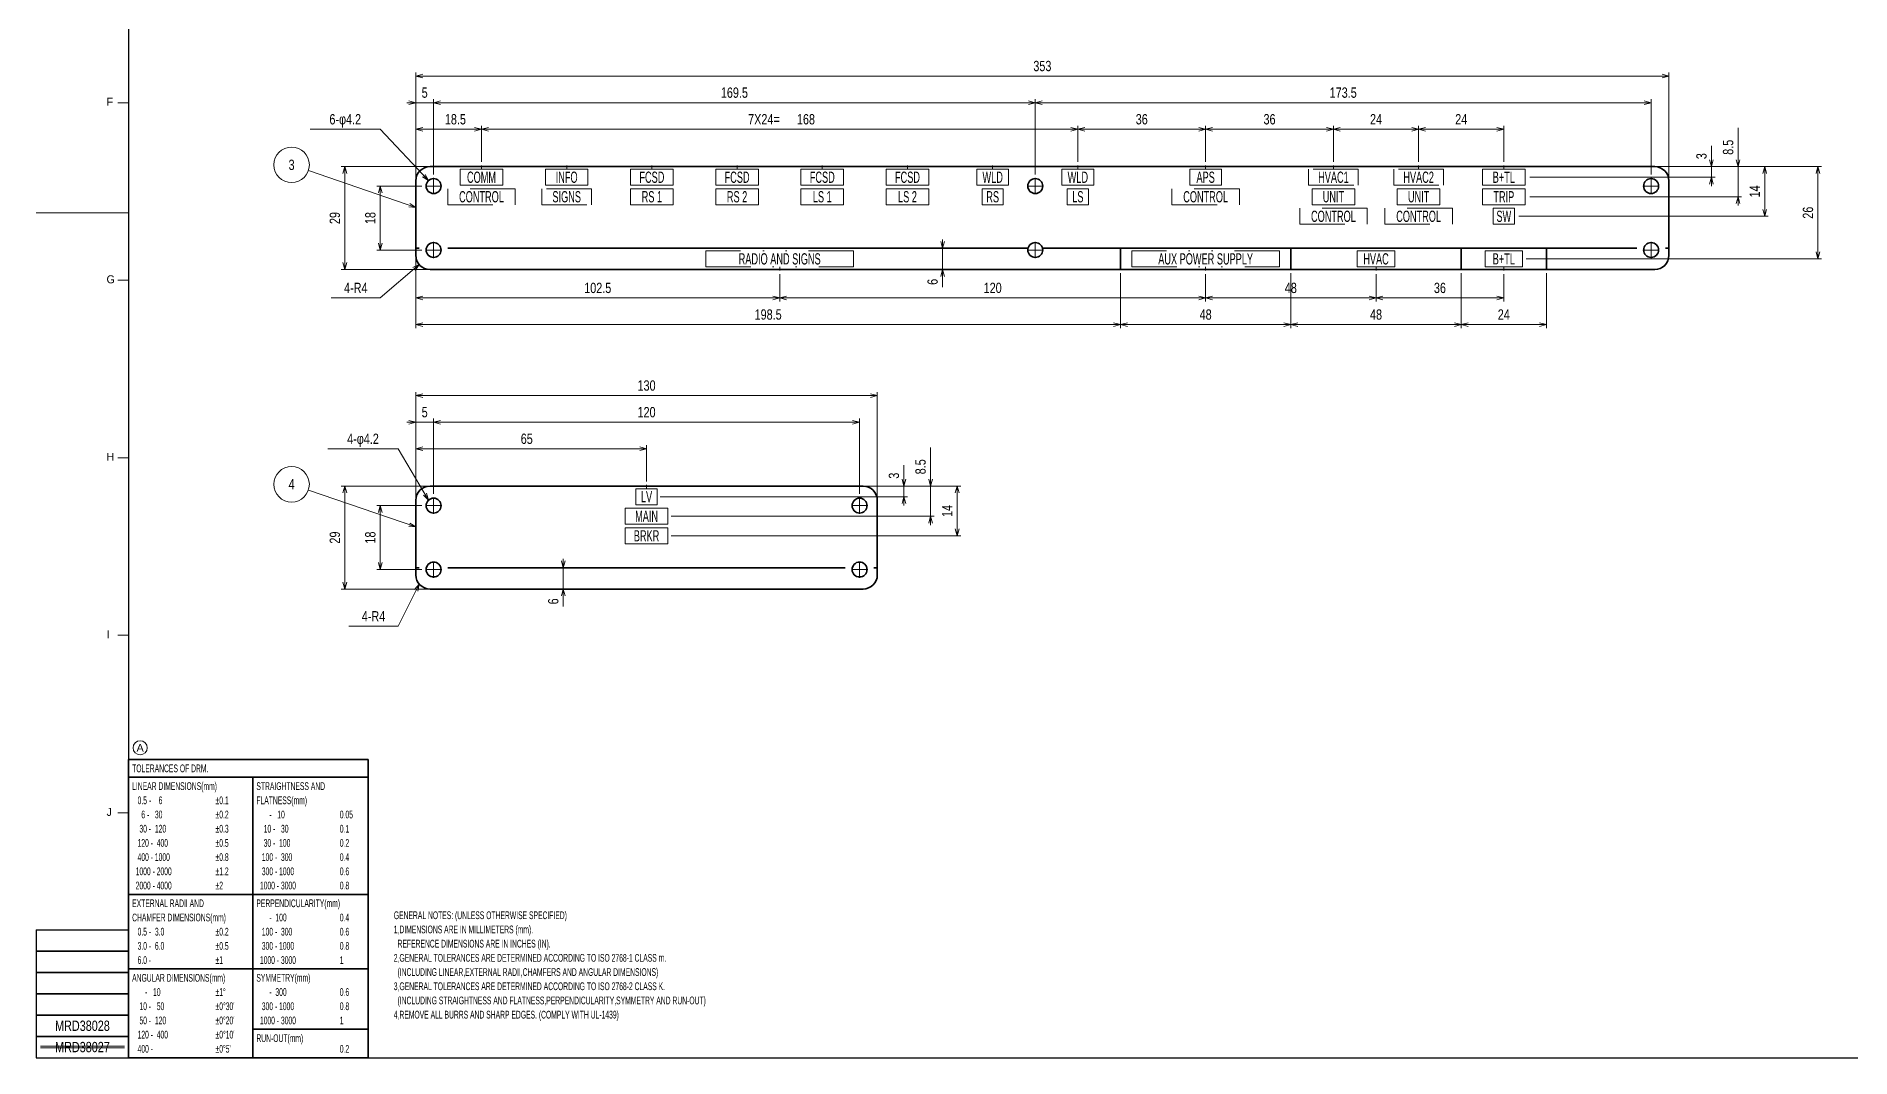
# Model space of a CAD drawing. Header units: millimetres. Extents: x 10 to 832, y 7 to 590.
# Drawn here: x 10 to 521, y 15 to 303 of the extents above; entities that cross this region are included whole.
import ezdxf
from ezdxf.enums import TextEntityAlignment as Align

# ---------------------------------------------------------------- set-up
doc = ezdxf.new("R2010")
doc.units = ezdxf.units.MM
doc.linetypes.add('DASHDOT', pattern=[25.3, 12.7, -6.3, 0, -6.3])
doc.linetypes.add('DIVIDE', pattern=[31.6, 12.7, -6.3, 0, -6.3, 0, -6.3])
for name, color, linetype in [('GR1_03', 7, 'Continuous'), ('GR1_05', 7, 'Continuous'), ('GR1_08', 7, 'Continuous'), ('GR1_15', 7, 'Continuous'), ('GR1_16', 7, 'Continuous'), ('図面枠B6M', 7, 'Continuous')]:
    doc.layers.add(name, color=color, linetype=linetype)
doc.styles.add('HG丸ｺﾞｼｯｸM-PRO', font='')
doc.styles.get('HG丸ｺﾞｼｯｸM-PRO').set_extended_font_data('HG丸ｺﾞｼｯｸM-PRO')

# ---------------------------------------------------------------- blocks, each defined once
blk = doc.blocks.new('BLKF023')
at = {"layer": '図面枠B6M', "color": 2, "linetype": 'Continuous', "lineweight": 25}
for p, q in [((35.5, 584), (35.5, 15)), ((9.5, 51), (9.5, 15)), ((9.5, 51), (35.5, 51)), ((9.5, 15), (831.5, 15))]:
    blk.add_line(p, q, dxfattribs=at)
at = {"layer": '図面枠B6M', "color": 4, "linetype": 'Continuous', "lineweight": 13}
for p, q in [((32.5, 284), (35.5, 284)), ((9.5, 253), (35.5, 253)), ((32.5, 234), (35.5, 234)), ((32.5, 184), (35.5, 184)), ((32.5, 134), (35.5, 134)), ((32.5, 84), (35.5, 84))]:
    blk.add_line(p, q, dxfattribs=at)
at = {"layer": '図面枠B6M', "color": 3, "linetype": 'Continuous', "lineweight": 35}
for p, q in [((9.5, 45), (35.5, 45)), ((9.5, 39), (35.5, 39)), ((9.5, 33), (35.5, 33)), ((9.5, 27), (35.5, 27)), ((9.5, 21), (35.5, 21))]:
    blk.add_line(p, q, dxfattribs=at)
at = {"layer": '図面枠B6M', "color": 4, "linetype": 'Continuous', "lineweight": 13, "style": 'HG丸ｺﾞｼｯｸM-PRO'}
for s, width, p in [('F', 0.998986, (29.29, 282.45)), ('G', 1.003714, (29.29, 232.45)), ('H', 1.00207, (29.29, 182.45)), ('I', 1.00207, (29.29, 132.45)), ('J', 1.005117, (29.29, 82.45))]:
    blk.add_text(s, height=2.25, dxfattribs=dict(at, width=width)).set_placement(p, align=Align.BOTTOM_LEFT)
blk = doc.blocks.new('BLKF047')
at = {"layer": 'GR1_08', "color": 3, "linetype": 'Continuous', "lineweight": 35}
for p, q in [((120.42, 176.01), (242.42, 176.01)), ((116.42, 172.01), (116.42, 151.01)), ((246.42, 172.01), (246.42, 151.01)), ((116.42, 153.01), (117.4, 153.01)), ((125.44, 153.01), (237.4, 153.01)), ((245.44, 153.01), (246.42, 153.01)), ((120.42, 147.01), (242.42, 147.01))]:
    blk.add_line(p, q, dxfattribs=at)
for centre in [(121.42, 170.51), (241.42, 170.51), (121.42, 152.51), (241.42, 152.51)]:
    blk.add_circle(centre, 2.1, dxfattribs=at)
for centre, start, end in [((120.42, 172.01), 90, 180), ((242.42, 172.01), 0, 90), ((120.42, 151.01), 180, 270), ((242.42, 151.01), 270, 0)]:
    blk.add_arc(centre, 4, start, end, dxfattribs=at)
blk = doc.blocks.new('BLKF046')
at = {"layer": 'GR1_08', "color": 3, "linetype": 'Continuous', "lineweight": 35}
blk.add_blockref('BLKF047', (0, 0), dxfattribs=at)
blk = doc.blocks.new('FXTIP_ARROW_S')
at = {"color": 0, "linetype": 'Continuous', "lineweight": -2}
for q in [(-1, 0), (-0.97, 0.26), (-0.97, -0.26)]:
    blk.add_line((0, 0), q, dxfattribs=at)
blk = doc.blocks.new('FXTIP_ARROW_E')
at = {"color": 0, "linetype": 'Continuous', "lineweight": -2}
for q in [(-1, 0), (-0.97, 0.26), (-0.97, -0.26)]:
    blk.add_line((0, 0), q, dxfattribs=at)
blk = doc.blocks.new('BLKF120')
at = {"layer": 'GR1_03', "color": 4, "linetype": 'DIVIDE', "lineweight": 13}
for p, q in [((140.92, 265.26), (128.92, 265.26)), ((128.92, 265.26), (128.92, 260.76)), ((128.92, 260.76), (140.92, 260.76)), ((140.92, 260.76), (140.92, 265.26))]:
    blk.add_line(p, q, dxfattribs=at)
blk = doc.blocks.new('BLKF121')
at = {"layer": 'GR1_03', "color": 4, "linetype": 'DIVIDE', "lineweight": 13}
for p, q in [((144.42, 259.76), (125.42, 259.76)), ((125.42, 259.76), (125.42, 255.26)), ((144.42, 255.26), (144.42, 259.76)), ((125.42, 255.26), (144.42, 255.26))]:
    blk.add_line(p, q, dxfattribs=at)
blk = doc.blocks.new('BLKF122')
at = {"layer": 'GR1_03', "color": 4, "linetype": 'DIVIDE', "lineweight": 13}
for p, q in [((164.92, 265.26), (152.92, 265.26)), ((152.92, 265.26), (152.92, 260.76)), ((152.92, 260.76), (164.92, 260.76)), ((164.92, 260.76), (164.92, 265.26))]:
    blk.add_line(p, q, dxfattribs=at)
blk = doc.blocks.new('BLKF123')
at = {"layer": 'GR1_03', "color": 4, "linetype": 'DIVIDE', "lineweight": 13}
for p, q in [((165.92, 259.76), (151.92, 259.76)), ((151.92, 259.76), (151.92, 255.26)), ((165.92, 255.26), (165.92, 259.76)), ((151.92, 255.26), (165.92, 255.26))]:
    blk.add_line(p, q, dxfattribs=at)
blk = doc.blocks.new('BLKF124')
at = {"layer": 'GR1_03', "color": 4, "linetype": 'DIVIDE', "lineweight": 13}
for p, q in [((188.92, 265.26), (176.92, 265.26)), ((176.92, 265.26), (176.92, 260.76)), ((176.92, 260.76), (188.92, 260.76)), ((188.92, 260.76), (188.92, 265.26))]:
    blk.add_line(p, q, dxfattribs=at)
blk = doc.blocks.new('BLKF125')
at = {"layer": 'GR1_03', "color": 4, "linetype": 'DIVIDE', "lineweight": 13}
for p, q in [((188.92, 259.76), (176.92, 259.76)), ((176.92, 259.76), (176.92, 255.26)), ((188.92, 255.26), (188.92, 259.76)), ((176.92, 255.26), (188.92, 255.26))]:
    blk.add_line(p, q, dxfattribs=at)
blk = doc.blocks.new('BLKF126')
at = {"layer": 'GR1_03', "color": 4, "linetype": 'DIVIDE', "lineweight": 13}
for p, q in [((212.92, 265.26), (200.92, 265.26)), ((200.92, 265.26), (200.92, 260.76)), ((200.92, 260.76), (212.92, 260.76)), ((212.92, 260.76), (212.92, 265.26))]:
    blk.add_line(p, q, dxfattribs=at)
blk = doc.blocks.new('BLKF127')
at = {"layer": 'GR1_03', "color": 4, "linetype": 'DIVIDE', "lineweight": 13}
for p, q in [((212.92, 259.76), (200.92, 259.76)), ((200.92, 259.76), (200.92, 255.26)), ((212.92, 255.26), (212.92, 259.76)), ((200.92, 255.26), (212.92, 255.26))]:
    blk.add_line(p, q, dxfattribs=at)
blk = doc.blocks.new('BLKF128')
at = {"layer": 'GR1_03', "color": 4, "linetype": 'DIVIDE', "lineweight": 13}
for p, q in [((236.92, 265.26), (224.92, 265.26)), ((224.92, 265.26), (224.92, 260.76)), ((224.92, 260.76), (236.92, 260.76)), ((236.92, 260.76), (236.92, 265.26))]:
    blk.add_line(p, q, dxfattribs=at)
blk = doc.blocks.new('BLKF129')
at = {"layer": 'GR1_03', "color": 4, "linetype": 'DIVIDE', "lineweight": 13}
for p, q in [((236.92, 259.76), (224.92, 259.76)), ((224.92, 259.76), (224.92, 255.26)), ((236.92, 255.26), (236.92, 259.76)), ((224.92, 255.26), (236.92, 255.26))]:
    blk.add_line(p, q, dxfattribs=at)
blk = doc.blocks.new('BLKF130')
at = {"layer": 'GR1_03', "color": 4, "linetype": 'DIVIDE', "lineweight": 13}
for p, q in [((260.92, 265.26), (248.92, 265.26)), ((248.92, 265.26), (248.92, 260.76)), ((248.92, 260.76), (260.92, 260.76)), ((260.92, 260.76), (260.92, 265.26))]:
    blk.add_line(p, q, dxfattribs=at)
blk = doc.blocks.new('BLKF131')
at = {"layer": 'GR1_03', "color": 4, "linetype": 'DIVIDE', "lineweight": 13}
for p, q in [((260.92, 259.76), (248.92, 259.76)), ((248.92, 259.76), (248.92, 255.26)), ((260.92, 255.26), (260.92, 259.76)), ((248.92, 255.26), (260.92, 255.26))]:
    blk.add_line(p, q, dxfattribs=at)
blk = doc.blocks.new('BLKF132')
at = {"layer": 'GR1_03', "color": 4, "linetype": 'DIVIDE', "lineweight": 13}
for p, q in [((283.42, 265.26), (274.42, 265.26)), ((274.42, 265.26), (274.42, 260.76)), ((274.42, 260.76), (283.42, 260.76)), ((283.42, 260.76), (283.42, 265.26))]:
    blk.add_line(p, q, dxfattribs=at)
blk = doc.blocks.new('BLKF133')
at = {"layer": 'GR1_03', "color": 4, "linetype": 'DIVIDE', "lineweight": 13}
for p, q in [((281.92, 259.76), (275.92, 259.76)), ((275.92, 259.76), (275.92, 255.26)), ((281.92, 255.26), (281.92, 259.76)), ((275.92, 255.26), (281.92, 255.26))]:
    blk.add_line(p, q, dxfattribs=at)
blk = doc.blocks.new('BLKF134')
at = {"layer": 'GR1_03', "color": 4, "linetype": 'DIVIDE', "lineweight": 13}
for p, q in [((307.42, 265.26), (298.42, 265.26)), ((298.42, 265.26), (298.42, 260.76)), ((298.42, 260.76), (307.42, 260.76)), ((307.42, 260.76), (307.42, 265.26))]:
    blk.add_line(p, q, dxfattribs=at)
blk = doc.blocks.new('BLKF135')
at = {"layer": 'GR1_03', "color": 4, "linetype": 'DIVIDE', "lineweight": 13}
for p, q in [((305.92, 259.76), (299.92, 259.76)), ((299.92, 259.76), (299.92, 255.26)), ((305.92, 255.26), (305.92, 259.76)), ((299.92, 255.26), (305.92, 255.26))]:
    blk.add_line(p, q, dxfattribs=at)
blk = doc.blocks.new('BLKF136')
at = {"layer": 'GR1_03', "color": 4, "linetype": 'DIVIDE', "lineweight": 13}
for p, q in [((380.92, 259.76), (368.92, 259.76)), ((368.92, 259.76), (368.92, 255.26)), ((380.92, 255.26), (380.92, 259.76)), ((368.92, 255.26), (380.92, 255.26))]:
    blk.add_line(p, q, dxfattribs=at)
blk = doc.blocks.new('BLKF137')
at = {"layer": 'GR1_03', "color": 4, "linetype": 'DIVIDE', "lineweight": 13}
for p, q in [((381.92, 265.26), (367.92, 265.26)), ((367.92, 265.26), (367.92, 260.76)), ((367.92, 260.76), (381.92, 260.76)), ((381.92, 260.76), (381.92, 265.26))]:
    blk.add_line(p, q, dxfattribs=at)
blk = doc.blocks.new('BLKF138')
at = {"layer": 'GR1_03', "color": 4, "linetype": 'DIVIDE', "lineweight": 13}
for p, q in [((384.42, 254.26), (365.42, 254.26)), ((365.42, 254.26), (365.42, 249.76)), ((384.42, 249.76), (384.42, 254.26)), ((365.42, 249.76), (384.42, 249.76))]:
    blk.add_line(p, q, dxfattribs=at)
blk = doc.blocks.new('BLKF139')
at = {"layer": 'GR1_03', "color": 4, "linetype": 'DIVIDE', "lineweight": 13}
for p, q in [((404.92, 259.76), (392.92, 259.76)), ((392.92, 259.76), (392.92, 255.26)), ((404.92, 255.26), (404.92, 259.76)), ((392.92, 255.26), (404.92, 255.26))]:
    blk.add_line(p, q, dxfattribs=at)
blk = doc.blocks.new('BLKF140')
at = {"layer": 'GR1_03', "color": 4, "linetype": 'DIVIDE', "lineweight": 13}
for p, q in [((405.92, 265.26), (391.92, 265.26)), ((391.92, 265.26), (391.92, 260.76)), ((391.92, 260.76), (405.92, 260.76)), ((405.92, 260.76), (405.92, 265.26))]:
    blk.add_line(p, q, dxfattribs=at)
blk = doc.blocks.new('BLKF141')
at = {"layer": 'GR1_03', "color": 4, "linetype": 'DIVIDE', "lineweight": 13}
for p, q in [((408.42, 254.26), (389.42, 254.26)), ((389.42, 254.26), (389.42, 249.76)), ((408.42, 249.76), (408.42, 254.26)), ((389.42, 249.76), (408.42, 249.76))]:
    blk.add_line(p, q, dxfattribs=at)
blk = doc.blocks.new('BLKF142')
at = {"layer": 'GR1_03', "color": 4, "linetype": 'DIVIDE', "lineweight": 13}
for p, q in [((343.42, 265.26), (334.42, 265.26)), ((334.42, 265.26), (334.42, 260.76)), ((334.42, 260.76), (343.42, 260.76)), ((343.42, 260.76), (343.42, 265.26))]:
    blk.add_line(p, q, dxfattribs=at)
blk = doc.blocks.new('BLKF143')
at = {"layer": 'GR1_03', "color": 4, "linetype": 'DIVIDE', "lineweight": 13}
for p, q in [((428.92, 259.76), (416.92, 259.76)), ((416.92, 259.76), (416.92, 255.26)), ((428.92, 255.26), (428.92, 259.76)), ((416.92, 255.26), (428.92, 255.26))]:
    blk.add_line(p, q, dxfattribs=at)
blk = doc.blocks.new('BLKF144')
at = {"layer": 'GR1_03', "color": 4, "linetype": 'DIVIDE', "lineweight": 13}
for p, q in [((428.92, 265.26), (416.92, 265.26)), ((416.92, 265.26), (416.92, 260.76)), ((416.92, 260.76), (428.92, 260.76)), ((428.92, 260.76), (428.92, 265.26))]:
    blk.add_line(p, q, dxfattribs=at)
blk = doc.blocks.new('BLKF145')
at = {"layer": 'GR1_03', "color": 4, "linetype": 'DIVIDE', "lineweight": 13}
for p, q in [((425.92, 254.26), (419.92, 254.26)), ((419.92, 254.26), (419.92, 249.76)), ((425.92, 249.76), (425.92, 254.26)), ((419.92, 249.76), (425.92, 249.76))]:
    blk.add_line(p, q, dxfattribs=at)
blk = doc.blocks.new('BLKF146')
at = {"layer": 'GR1_03', "color": 4, "linetype": 'DIVIDE', "lineweight": 13}
for p, q in [((359.72, 242.26), (318.12, 242.26)), ((318.12, 242.26), (318.12, 237.76)), ((359.72, 237.76), (359.72, 242.26)), ((318.12, 237.76), (359.72, 237.76))]:
    blk.add_line(p, q, dxfattribs=at)
blk = doc.blocks.new('BLKF147')
at = {"layer": 'GR1_03', "color": 4, "linetype": 'DIVIDE', "lineweight": 13}
for p, q in [((392.22, 242.26), (381.62, 242.26)), ((381.62, 242.26), (381.62, 237.76)), ((392.22, 237.76), (392.22, 242.26)), ((381.62, 237.76), (392.22, 237.76))]:
    blk.add_line(p, q, dxfattribs=at)
blk = doc.blocks.new('BLKF148')
at = {"layer": 'GR1_03', "color": 4, "linetype": 'DIVIDE', "lineweight": 13}
for p, q in [((428.22, 242.26), (417.62, 242.26)), ((417.62, 242.26), (417.62, 237.76)), ((428.22, 237.76), (428.22, 242.26)), ((417.62, 237.76), (428.22, 237.76))]:
    blk.add_line(p, q, dxfattribs=at)
blk = doc.blocks.new('BLKF149')
at = {"layer": 'GR1_03', "color": 4, "linetype": 'DIVIDE', "lineweight": 13}
for p, q in [((239.72, 242.26), (198.12, 242.26)), ((198.12, 242.26), (198.12, 237.76)), ((239.72, 237.76), (239.72, 242.26)), ((198.12, 237.76), (239.72, 237.76))]:
    blk.add_line(p, q, dxfattribs=at)
blk = doc.blocks.new('BLKF150')
at = {"layer": 'GR1_03', "color": 4, "linetype": 'DIVIDE', "lineweight": 13}
for p, q in [((348.42, 259.76), (329.42, 259.76)), ((329.42, 259.76), (329.42, 255.26)), ((348.42, 255.26), (348.42, 259.76)), ((329.42, 255.26), (348.42, 255.26))]:
    blk.add_line(p, q, dxfattribs=at)
blk = doc.blocks.new('BLKF151')
at = {"layer": 'GR1_03', "color": 4, "linetype": 'DIVIDE', "lineweight": 13}
for p, q in [((187.42, 169.76), (175.42, 169.76)), ((175.42, 169.76), (175.42, 165.26)), ((187.42, 165.26), (187.42, 169.76)), ((175.42, 165.26), (187.42, 165.26))]:
    blk.add_line(p, q, dxfattribs=at)
blk = doc.blocks.new('BLKF152')
at = {"layer": 'GR1_03', "color": 4, "linetype": 'DIVIDE', "lineweight": 13}
for p, q in [((187.42, 164.26), (175.42, 164.26)), ((175.42, 164.26), (175.42, 159.76)), ((187.42, 159.76), (187.42, 164.26)), ((175.42, 159.76), (187.42, 159.76))]:
    blk.add_line(p, q, dxfattribs=at)
blk = doc.blocks.new('BLKF153')
at = {"layer": 'GR1_03', "color": 4, "linetype": 'DIVIDE', "lineweight": 13}
for p, q in [((184.42, 175.26), (178.42, 175.26)), ((178.42, 175.26), (178.42, 170.76)), ((184.42, 170.76), (184.42, 175.26)), ((178.42, 170.76), (184.42, 170.76))]:
    blk.add_line(p, q, dxfattribs=at)
blk = doc.blocks.new('BLKF154')
at = {"layer": '図面枠B6M', "color": 3, "linetype": 'Continuous', "lineweight": 35}
for p, q in [((35.5, 99), (103, 99)), ((35.5, 99), (35.5, 15)), ((103, 15), (103, 99)), ((35.5, 94), (103, 94)), ((70.5, 15), (70.5, 94)), ((35.5, 61), (70.5, 61)), ((70.5, 61), (103, 61)), ((35.5, 40), (70.5, 40)), ((70.5, 40), (103, 40)), ((70.5, 23), (103, 23)), ((35.5, 15), (103, 15))]:
    blk.add_line(p, q, dxfattribs=at)
at = {"layer": '図面枠B6M', "color": 4, "linetype": 'Continuous', "lineweight": 13, "style": 'HG丸ｺﾞｼｯｸM-PRO'}
for s, height, width, p in [('TOLERANCES OF DRM.', 2.1818, 0.522208, (36.5, 96.5)), ('LINEAR DIMENSIONS(mm)', 2.1818, 0.521664, (36.5, 91.5)), ('STRAIGHTNESS AND', 2.1818, 0.521949, (71.5, 91.5)), (' 0.5 -    6', 2.1818, 0.524049, (37.5, 87.5)), ('±0.1', 2.182, 0.52198, (60, 87.5)), ('FLATNESS(mm)', 2.1818, 0.521994, (71.5, 87.5)), ('   6 -   30', 2.1818, 0.52397, (37.5, 83.5)), ('±0.2', 2.182, 0.52198, (60, 83.5)), ('     -   10', 2.1818, 0.524651, (72.5, 83.5)), ('0.05', 2.182, 0.52205, (95, 83.5)), ('  30 -  120', 2.1818, 0.522893, (37.5, 79.5)), ('±0.3', 2.182, 0.52198, (60, 79.5)), ('  10 -   30', 2.1818, 0.523391, (72.5, 79.5)), ('0.1', 2.182, 0.522424, (95, 79.5)), (' 400 - 1000', 2.1818, 0.52208, (37.5, 71.5)), (' 120 -  400', 2.1818, 0.52246, (37.5, 75.5)), ('±0.5', 2.182, 0.52198, (60, 75.5)), ('±0.8', 2.182, 0.52198, (60, 71.5)), (' 100 -  300', 2.1818, 0.52246, (72.5, 71.5)), ('  30 -  100', 2.1818, 0.522893, (72.5, 75.5)), ('0.2', 2.182, 0.522424, (95, 75.5)), ('0.4', 2.182, 0.522424, (95, 71.5)), ('1000 - 2000', 2.1818, 0.521744, (37.5, 67.5)), ('±1.2', 2.182, 0.52198, (60, 67.5)), (' 300 - 1000', 2.1818, 0.52208, (72.5, 67.5)), ('0.6', 2.182, 0.522424, (95, 67.5)), ('2000 - 4000', 2.1818, 0.521744, (37.5, 63.5)), ('±2', 2.182, 0.521216, (60, 63.5)), ('1000 - 3000', 2.1818, 0.521744, (72.5, 63.5)), ('0.8', 2.182, 0.522424, (95, 63.5)), ('EXTERNAL RADII AND', 2.1818, 0.522426, (36.5, 58.5)), ('PERPENDICULARITY(mm)', 2.1818, 0.521822, (71.5, 58.5)), ('CHAMFER DIMENSIONS(mm)', 2.1818, 0.521615, (36.5, 54.5)), (' 0.5 -  3.0', 2.1818, 0.523514, (37.5, 50.5)), ('±0.2', 2.182, 0.52198, (60, 50.5)), (' 100 -  300', 2.1818, 0.52246, (72.5, 50.5)), ('     -  100', 2.1818, 0.52397, (72.5, 54.5)), ('0.4', 2.182, 0.522424, (95, 54.5)), ('0.6', 2.182, 0.522424, (95, 50.5)), (' 3.0 -  6.0', 2.1818, 0.523514, (37.5, 46.5)), ('±0.5', 2.182, 0.52198, (60, 46.5)), (' 300 - 1000', 2.1818, 0.52208, (72.5, 46.5)), ('0.8', 2.182, 0.522424, (95, 46.5)), (' 6.0 -', 2.182, 0.523279, (37.5, 42.5)), ('±1', 2.182, 0.521216, (60, 42.5)), ('1000 - 3000', 2.1818, 0.521744, (72.5, 42.5)), ('1', 2.18, 0.521199, (95, 42.5)), ('ANGULAR DIMENSIONS(mm)', 2.1818, 0.521887, (36.5, 37.5)), ('SYMMETRY(mm)', 2.1818, 0.521222, (71.5, 37.5)), ('     -   10', 2.1818, 0.524651, (37.5, 33.5)), ('±1°', 2.182, 0.52122, (60, 33.5)), ('     -  300', 2.1818, 0.52397, (72.5, 33.5)), ('0.6', 2.182, 0.522424, (95, 33.5)), ('  50 -  120', 2.1818, 0.522893, (37.5, 25.5)), ('  10 -   50', 2.1818, 0.523391, (37.5, 29.5)), ("±0°30'", 2.182, 0.521679, (60, 29.5)), ("±0°20'", 2.182, 0.521679, (60, 25.5)), ('1000 - 3000', 2.1818, 0.521744, (72.5, 25.5)), (' 300 - 1000', 2.1818, 0.52208, (72.5, 29.5)), ('0.8', 2.182, 0.522424, (95, 29.5)), ('1', 2.18, 0.521199, (95, 25.5)), (' 120 -  400', 2.1818, 0.52246, (37.5, 21.5)), ("±0°10'", 2.182, 0.521679, (60, 21.5)), ('RUN-OUT(mm)', 2.1818, 0.521162, (71.5, 20.5)), (' 400 -', 2.182, 0.52234, (37.5, 17.5)), ("±0°5'", 2.182, 0.521776, (60, 17.5)), ('0.2', 2.182, 0.522424, (95, 17.5))]:
    blk.add_text(s, height=height, dxfattribs=dict(at, width=width)).set_placement(p, align=Align.MIDDLE_LEFT)
blk = doc.blocks.new('BLKF155')
at = {"layer": 'GR1_05', "color": 4, "linetype": 'Continuous', "lineweight": 13}
blk.add_circle((38.76, 102.3), 2, dxfattribs=at)
at = {"layer": 'GR1_05', "color": 4, "linetype": 'Continuous', "lineweight": 13, "style": 'HG丸ｺﾞｼｯｸM-PRO', "width": 1.042301}
blk.add_text('A', height=2.18, dxfattribs=at).set_placement((38.76, 102.3), align=Align.MIDDLE_CENTER)
blk = doc.blocks.new('BLKF166')
at = {"layer": 'GR1_08', "color": 3, "linetype": 'Continuous', "lineweight": 35}
for p, q in [((120.42, 266.01), (465.42, 266.01)), ((116.42, 262.01), (116.42, 241.01)), ((469.42, 262.01), (469.42, 241.01)), ((116.42, 243.01), (117.4, 243.01)), ((125.44, 243.01), (288.88, 243.01)), ((292.96, 243.01), (460.4, 243.01)), ((314.92, 243.01), (314.92, 237.01)), ((362.92, 243.01), (362.92, 237.01)), ((410.92, 243.01), (410.92, 237.01)), ((434.92, 243.01), (434.92, 237.01)), ((468.44, 243.01), (469.42, 243.01)), ((120.42, 237.01), (465.42, 237.01))]:
    blk.add_line(p, q, dxfattribs=at)
for centre in [(121.42, 260.51), (290.92, 260.51), (464.42, 260.51), (121.42, 242.51), (290.92, 242.51), (464.42, 242.51)]:
    blk.add_circle(centre, 2.1, dxfattribs=at)
for centre, start, end in [((120.42, 262.01), 90, 180), ((465.42, 262.01), 0, 90), ((120.42, 241.01), 180, 270), ((465.42, 241.01), 270, 0)]:
    blk.add_arc(centre, 4, start, end, dxfattribs=at)
blk = doc.blocks.new('BLKF165')
at = {"layer": 'GR1_08', "color": 3, "linetype": 'Continuous', "lineweight": 35}
blk.add_blockref('BLKF166', (0, 0), dxfattribs=at)

msp = doc.modelspace()

# ---------------------------------------------------------------- linework, layer by layer
at = {"layer": 'GR1_05', "color": 4, "linetype": 'Continuous', "lineweight": 13}
for p, q in [((10.66, 18.25), (34.34, 18.25)), ((10.66, 17.75), (34.34, 17.75))]:
    msp.add_line(p, q, dxfattribs=at)
at = {"layer": 'GR1_08', "color": 4, "linetype": 'DASHDOT', "lineweight": 13}
for p, q in [((134.92, 265.26), (134.92, 266.34)), ((158.92, 265.26), (158.92, 266.34)), ((182.92, 265.26), (182.92, 266.34)), ((206.92, 265.26), (206.92, 266.34)), ((230.92, 265.26), (230.92, 266.34)), ((254.92, 265.26), (254.92, 266.34)), ((278.92, 265.26), (278.92, 266.34)), ((302.92, 265.26), (302.92, 266.34)), ((338.92, 265.26), (338.92, 266.34)), ((374.92, 265.26), (374.92, 266.34)), ((398.92, 265.26), (398.92, 266.34)), ((422.92, 265.26), (422.92, 266.34)), ((121.42, 258.21), (121.42, 262.81)), ((290.92, 258.21), (290.92, 262.81)), ((464.42, 258.21), (464.42, 262.81)), ((123.72, 260.51), (119.12, 260.51)), ((293.22, 260.51), (288.62, 260.51)), ((466.72, 260.51), (462.12, 260.51)), ((123.72, 242.51), (119.12, 242.51)), ((121.42, 240.21), (121.42, 244.81)), ((293.22, 242.51), (288.62, 242.51)), ((290.92, 240.21), (290.92, 244.81)), ((466.72, 242.51), (462.12, 242.51)), ((464.42, 240.21), (464.42, 244.81)), ((218.92, 236.69), (218.92, 237.76)), ((338.92, 236.69), (338.92, 237.76)), ((386.92, 236.69), (386.92, 237.76)), ((422.92, 236.69), (422.92, 237.76)), ((181.42, 175.26), (181.42, 176.34)), ((123.72, 170.51), (119.12, 170.51)), ((121.42, 168.21), (121.42, 172.81)), ((243.72, 170.51), (239.12, 170.51)), ((241.42, 168.21), (241.42, 172.81)), ((121.42, 150.21), (121.42, 154.81)), ((241.42, 150.21), (241.42, 154.81)), ((123.72, 152.51), (119.12, 152.51)), ((243.72, 152.51), (239.12, 152.51))]:
    msp.add_line(p, q, dxfattribs=at)
at = {"layer": 'GR1_15', "color": 4, "linetype": 'Continuous', "lineweight": 13}
for p, q in [((116.42, 254.49), (86.15, 264.89)), ((116.42, 164.49), (86.15, 174.89))]:
    msp.add_line(p, q, dxfattribs=at)
for centre in [(81.42, 266.51), (81.42, 176.51)]:
    msp.add_circle(centre, 5, dxfattribs=at)
at = {"layer": 'GR1_16', "color": 4, "linetype": 'Continuous', "lineweight": 13}
for p, q in [((116.42, 263.01), (116.42, 292.51)), ((116.42, 291.51), (469.42, 291.51)), ((469.42, 263.01), (469.42, 292.51)), ((113.92, 284.01), (116.42, 284.01)), ((116.42, 263.01), (116.42, 285.01)), ((116.42, 284.01), (121.42, 284.01)), ((121.42, 263.81), (121.42, 285.01)), ((121.42, 284.01), (290.92, 284.01)), ((290.92, 263.81), (290.92, 285.01)), ((290.92, 284.01), (464.42, 284.01)), ((464.42, 263.81), (464.42, 285.01)), ((106.42, 276.51), (86.66, 276.51)), ((119.99, 262.05), (106.42, 276.51)), ((116.42, 263.01), (116.42, 277.51)), ((116.42, 276.51), (134.92, 276.51)), ((134.92, 267.34), (134.92, 277.51)), ((134.92, 276.51), (302.92, 276.51)), ((302.92, 267.34), (302.92, 277.51)), ((302.92, 276.51), (338.92, 276.51)), ((338.92, 267.34), (338.92, 277.51)), ((338.92, 276.51), (374.92, 276.51)), ((374.92, 267.34), (374.92, 277.51)), ((374.92, 276.51), (398.92, 276.51)), ((398.92, 267.34), (398.92, 277.51)), ((398.92, 276.51), (422.92, 276.51)), ((422.92, 267.34), (422.92, 277.51)), ((488.92, 266.01), (488.92, 276.89)), ((481.42, 266.01), (481.42, 271.86)), ((119.42, 266.01), (95.42, 266.01)), ((96.42, 237.01), (96.42, 266.01)), ((466.42, 266.01), (482.42, 266.01)), ((466.42, 266.01), (489.92, 266.01)), ((466.42, 266.01), (497.42, 266.01)), ((466.42, 266.01), (512.42, 266.01)), ((481.42, 263.01), (481.42, 266.01)), ((488.92, 257.51), (488.92, 266.01)), ((496.42, 252.01), (496.42, 266.01)), ((511.42, 240.01), (511.42, 266.01)), ((430.21, 263.01), (482.42, 263.01)), ((481.42, 260.51), (481.42, 263.01)), ((118.12, 260.51), (105.42, 260.51)), ((106.42, 242.51), (106.42, 260.51)), ((430.21, 257.51), (489.92, 257.51)), ((488.92, 255.01), (488.92, 257.51)), ((427.17, 252.01), (497.42, 252.01)), ((264.82, 243.01), (264.82, 245.51)), ((118.12, 242.51), (105.42, 242.51)), ((264.82, 237.01), (264.82, 243.01)), ((119.42, 237.01), (95.42, 237.01)), ((117.38, 238.41), (106.42, 229.01)), ((116.42, 240.01), (116.42, 220.51)), ((116.42, 240.01), (116.42, 228.01)), ((218.92, 235.69), (218.92, 228.01)), ((264.82, 232.05), (264.82, 237.01)), ((314.92, 236.01), (314.92, 220.51)), ((338.92, 235.69), (338.92, 228.01)), ((362.92, 236.01), (362.92, 220.51)), ((386.92, 235.69), (386.92, 228.01)), ((410.92, 236.01), (410.92, 220.51)), ((422.92, 235.69), (422.92, 228.01)), ((429.24, 240.01), (512.42, 240.01)), ((434.92, 236.01), (434.92, 220.51)), ((106.42, 229.01), (92.58, 229.01)), ((116.42, 229.01), (218.92, 229.01)), ((218.92, 229.01), (338.92, 229.01)), ((338.92, 229.01), (386.92, 229.01)), ((386.92, 229.01), (422.92, 229.01)), ((116.42, 221.51), (314.92, 221.51)), ((314.92, 221.51), (362.92, 221.51)), ((362.92, 221.51), (410.92, 221.51)), ((410.92, 221.51), (434.92, 221.51)), ((116.42, 173.01), (116.42, 202.51)), ((116.42, 201.51), (246.42, 201.51)), ((246.42, 173.01), (246.42, 202.51)), ((116.42, 173.01), (116.42, 195.01)), ((121.42, 173.81), (121.42, 195.01)), ((241.42, 173.81), (241.42, 195.01)), ((113.92, 194.01), (116.42, 194.01)), ((116.42, 194.01), (121.42, 194.01)), ((121.42, 194.01), (241.42, 194.01)), ((111.42, 186.51), (91.66, 186.51)), ((119.99, 172.05), (111.42, 186.51)), ((116.42, 173.01), (116.42, 187.51)), ((116.42, 186.51), (181.42, 186.51)), ((181.42, 177.34), (181.42, 187.51)), ((261.42, 176.01), (261.42, 186.89)), ((253.92, 176.01), (253.92, 181.86)), ((119.42, 176.01), (95.42, 176.01)), ((96.42, 147.01), (96.42, 176.01)), ((243.42, 176.01), (254.92, 176.01)), ((243.42, 176.01), (262.42, 176.01)), ((243.42, 176.01), (269.92, 176.01)), ((253.92, 173.01), (253.92, 176.01)), ((261.42, 167.51), (261.42, 176.01)), ((268.92, 162.01), (268.92, 176.01)), ((118.12, 170.51), (105.42, 170.51)), ((106.42, 152.51), (106.42, 170.51)), ((185.25, 173.01), (254.92, 173.01)), ((253.92, 170.51), (253.92, 173.01)), ((188.38, 167.51), (262.42, 167.51)), ((261.42, 165.01), (261.42, 167.51)), ((188.38, 162.01), (269.92, 162.01)), ((157.96, 153.01), (157.96, 155.51)), ((118.12, 152.51), (105.42, 152.51)), ((117.38, 148.41), (111.42, 136.51)), ((157.96, 147.01), (157.96, 153.01)), ((119.42, 147.01), (95.42, 147.01)), ((157.96, 142.05), (157.96, 147.01)), ((111.42, 136.51), (97.58, 136.51))]:
    msp.add_line(p, q, dxfattribs=at)

# ---------------------------------------------------------------- block references
at = {"layer": 'GR1_03', "color": 4, "linetype": 'DIVIDE', "lineweight": 13}
for name in ['BLKF120', 'BLKF122', 'BLKF124', 'BLKF126', 'BLKF128', 'BLKF130', 'BLKF132', 'BLKF134', 'BLKF142', 'BLKF137', 'BLKF140', 'BLKF144', 'BLKF121', 'BLKF123', 'BLKF125', 'BLKF127', 'BLKF129', 'BLKF131', 'BLKF133', 'BLKF135', 'BLKF150', 'BLKF136', 'BLKF139', 'BLKF143', 'BLKF138', 'BLKF141', 'BLKF145', 'BLKF149', 'BLKF146', 'BLKF147', 'BLKF148', 'BLKF153', 'BLKF151', 'BLKF152']:
    msp.add_blockref(name, (0, 0), dxfattribs=at)
at = {"layer": 'GR1_05', "color": 4, "linetype": 'Continuous', "lineweight": 13}
msp.add_blockref('BLKF155', (0, 0), dxfattribs=at)
at = {"layer": 'GR1_08', "color": 3, "linetype": 'Continuous', "lineweight": 35}
for name in ['BLKF165', 'BLKF046']:
    msp.add_blockref(name, (0, 0), dxfattribs=at)
at = {"layer": 'GR1_15', "color": 4, "linetype": 'Continuous', "lineweight": 13, "xscale": 2, "yscale": 2, "rotation": 341.041296716666}
for p in [(116.42, 254.49), (116.42, 164.49)]:
    msp.add_blockref('FXTIP_ARROW_S', p, dxfattribs=at)
at = {"layer": 'GR1_16', "color": 4, "linetype": 'Continuous', "lineweight": 13, "xscale": 2, "yscale": 2}
for name, p, rotation in [('FXTIP_ARROW_S', (116.42, 291.51), 180), ('FXTIP_ARROW_E', (469.42, 291.51), 360), ('FXTIP_ARROW_E', (116.42, 284.01), 360), ('FXTIP_ARROW_S', (121.42, 284.01), 180), ('FXTIP_ARROW_E', (290.92, 284.01), 360), ('FXTIP_ARROW_S', (290.92, 284.01), 180), ('FXTIP_ARROW_E', (464.42, 284.01), 360), ('FXTIP_ARROW_S', (116.42, 276.51), 180), ('FXTIP_ARROW_E', (134.92, 276.51), 360), ('FXTIP_ARROW_S', (134.92, 276.51), 180), ('FXTIP_ARROW_E', (302.92, 276.51), 360), ('FXTIP_ARROW_S', (302.92, 276.51), 180), ('FXTIP_ARROW_E', (338.92, 276.51), 360), ('FXTIP_ARROW_S', (338.92, 276.51), 180), ('FXTIP_ARROW_E', (374.92, 276.51), 360), ('FXTIP_ARROW_S', (374.92, 276.51), 180), ('FXTIP_ARROW_E', (398.92, 276.51), 360), ('FXTIP_ARROW_S', (398.92, 276.51), 180), ('FXTIP_ARROW_E', (422.92, 276.51), 360), ('FXTIP_ARROW_E', (96.42, 266.01), 90), ('FXTIP_ARROW_S', (481.42, 266.01), 270), ('FXTIP_ARROW_S', (488.92, 266.01), 270), ('FXTIP_ARROW_E', (496.42, 266.01), 90), ('FXTIP_ARROW_E', (511.42, 266.01), 90), ('FXTIP_ARROW_S', (119.99, 262.05), 313.1523897340053), ('FXTIP_ARROW_E', (481.42, 263.01), 90), ('FXTIP_ARROW_E', (106.42, 260.51), 90), ('FXTIP_ARROW_E', (488.92, 257.51), 90), ('FXTIP_ARROW_S', (496.42, 252.01), 270), ('FXTIP_ARROW_S', (106.42, 242.51), 270), ('FXTIP_ARROW_S', (264.82, 243.01), 270), ('FXTIP_ARROW_S', (511.42, 240.01), 270), ('FXTIP_ARROW_S', (96.42, 237.01), 270), ('FXTIP_ARROW_S', (117.38, 238.41), 40.60129464500442), ('FXTIP_ARROW_E', (264.82, 237.01), 90), ('FXTIP_ARROW_S', (116.42, 229.01), 180), ('FXTIP_ARROW_E', (218.92, 229.01), 360), ('FXTIP_ARROW_S', (218.92, 229.01), 180), ('FXTIP_ARROW_E', (338.92, 229.01), 360), ('FXTIP_ARROW_S', (338.92, 229.01), 180), ('FXTIP_ARROW_E', (386.92, 229.01), 360), ('FXTIP_ARROW_S', (386.92, 229.01), 180), ('FXTIP_ARROW_E', (422.92, 229.01), 360), ('FXTIP_ARROW_S', (116.42, 221.51), 180), ('FXTIP_ARROW_E', (314.92, 221.51), 360), ('FXTIP_ARROW_S', (314.92, 221.51), 180), ('FXTIP_ARROW_E', (362.92, 221.51), 360), ('FXTIP_ARROW_S', (362.92, 221.51), 180), ('FXTIP_ARROW_E', (410.92, 221.51), 360), ('FXTIP_ARROW_S', (410.92, 221.51), 180), ('FXTIP_ARROW_E', (434.92, 221.51), 360), ('FXTIP_ARROW_S', (116.42, 201.51), 180), ('FXTIP_ARROW_E', (246.42, 201.51), 360), ('FXTIP_ARROW_E', (116.42, 194.01), 360), ('FXTIP_ARROW_S', (121.42, 194.01), 180), ('FXTIP_ARROW_E', (241.42, 194.01), 360), ('FXTIP_ARROW_S', (116.42, 186.51), 180), ('FXTIP_ARROW_E', (181.42, 186.51), 360), ('FXTIP_ARROW_E', (96.42, 176.01), 90), ('FXTIP_ARROW_S', (119.99, 172.05), 300.6216742742859), ('FXTIP_ARROW_S', (253.92, 176.01), 270), ('FXTIP_ARROW_S', (261.42, 176.01), 270), ('FXTIP_ARROW_E', (268.92, 176.01), 90), ('FXTIP_ARROW_E', (106.42, 170.51), 90), ('FXTIP_ARROW_E', (253.92, 173.01), 90), ('FXTIP_ARROW_E', (261.42, 167.51), 90), ('FXTIP_ARROW_S', (268.92, 162.01), 270), ('FXTIP_ARROW_S', (106.42, 152.51), 270), ('FXTIP_ARROW_S', (157.96, 153.01), 270), ('FXTIP_ARROW_S', (96.42, 147.01), 270), ('FXTIP_ARROW_S', (117.38, 148.41), 63.37889300734336), ('FXTIP_ARROW_E', (157.96, 147.01), 90)]:
    msp.add_blockref(name, p, dxfattribs=dict(at, rotation=rotation))
at = {"layer": '図面枠B6M', "color": 4, "linetype": 'Continuous', "lineweight": 13}
for name in ['BLKF023', 'BLKF154']:
    msp.add_blockref(name, (0, 0), dxfattribs=at)

# ---------------------------------------------------------------- texts
at = {"layer": 'GR1_05', "color": 3, "linetype": 'Continuous', "lineweight": 35, "style": 'HG丸ｺﾞｼｯｸM-PRO', "width": 0.783793}
msp.add_text('MRD38027', height=2.909, dxfattribs=at).set_placement((22.5, 18), align=Align.MIDDLE_CENTER)
at = {"layer": 'GR1_08', "color": 3, "linetype": 'Continuous', "lineweight": 35, "style": 'HG丸ｺﾞｼｯｸM-PRO'}
for s, height, width, p in [('COMM', 3.164, 0.609469, (134.92, 263.01)), ('INFO', 3.164, 0.609394, (158.92, 263.01)), ('FCSD', 3.164, 0.611288, (182.92, 263.01)), ('FCSD', 3.164, 0.611288, (206.92, 263.01)), ('FCSD', 3.164, 0.611288, (230.92, 263.01)), ('FCSD', 3.164, 0.611288, (254.92, 263.01)), ('WLD', 3.164, 0.611876, (278.92, 263.01)), ('WLD', 3.164, 0.611876, (302.92, 263.01)), ('APS', 3.164, 0.610104, (338.92, 263.01)), ('HVAC1', 3.164, 0.609886, (374.92, 263.01)), ('HVAC2', 3.164, 0.609886, (398.92, 263.01)), ('B+TL', 3.164, 0.611936, (422.92, 263.01)), ('CONTROL', 3.164, 0.610162, (134.92, 257.51)), ('SIGNS', 3.164, 0.611112, (158.92, 257.51)), ('RS 1', 3.164, 0.610571, (182.92, 257.51)), ('RS 2', 3.164, 0.610571, (206.92, 257.51)), ('LS 1', 3.164, 0.611222, (230.92, 257.51)), ('LS 2', 3.164, 0.611222, (254.92, 257.51)), ('RS', 3.164, 0.610797, (278.92, 257.51)), ('LS', 3.164, 0.611972, (302.92, 257.51)), ('CONTROL', 3.164, 0.610162, (338.92, 257.51)), ('UNIT', 3.164, 0.610424, (374.92, 257.51)), ('UNIT', 3.164, 0.610424, (398.92, 257.51)), ('TRIP', 3.164, 0.609571, (422.92, 257.51)), ('CONTROL', 3.164, 0.610162, (374.92, 252.01)), ('CONTROL', 3.164, 0.610162, (398.92, 252.01)), ('SW', 3.164, 0.611501, (422.92, 252.01)), ('RADIO AND SIGNS', 3.1636, 0.610531, (218.92, 240.01)), ('AUX POWER SUPPLY', 3.1636, 0.610589, (338.92, 240.01)), ('HVAC', 3.164, 0.610094, (386.92, 240.01)), ('B+TL', 3.164, 0.611936, (422.92, 240.01)), ('LV', 3.164, 0.611232, (181.42, 173.01)), ('MAIN', 3.164, 0.609108, (181.42, 167.51)), ('BRKR', 3.164, 0.610352, (181.42, 162.01))]:
    msp.add_text(s, height=height, dxfattribs=dict(at, width=width)).set_placement(p, align=Align.MIDDLE_CENTER)
at = {"layer": 'GR1_15', "color": 3, "linetype": 'Continuous', "lineweight": 35, "style": 'HG丸ｺﾞｼｯｸM-PRO', "width": 0.784542}
for s, p in [('3', (81.42, 266.51)), ('4', (81.42, 176.51))]:
    msp.add_text(s, height=2.91, rotation=0, dxfattribs=at).set_placement(p, align=Align.MIDDLE_CENTER)
at = {"layer": 'GR1_16', "color": 3, "linetype": 'Continuous', "lineweight": 35, "style": 'HG丸ｺﾞｼｯｸM-PRO'}
for s, height, rotation, width, p in [('353', 2.909, 0, 0.784542, (292.92, 292.01)), ('5', 2.91, 0, 0.784542, (118.92, 284.51)), ('169.5', 2.909, 0, 0.7847, (206.17, 284.51)), ('173.5', 2.909, 0, 0.7847, (377.67, 284.51)), ('18.5', 2.909, 0, 0.784749, (127.57, 277.01)), ('7X24=', 2.909, 0, 0.78375, (214.48, 277.01)), ('168', 2.909, 0, 0.784542, (226.32, 277.01)), ('36', 2.909, 0, 0.784542, (320.92, 277.01)), ('36', 2.909, 0, 0.784542, (356.92, 277.01)), ('24', 2.909, 0, 0.784542, (386.92, 277.01)), ('24', 2.909, 0, 0.784542, (410.92, 277.01)), ('8.5', 2.909, 90, 0.784839, (488.42, 271.45)), ('3', 2.91, 90, 0.784542, (480.92, 268.94)), ('14', 2.909, 90, 0.784542, (495.92, 259.01)), ('29', 2.909, 90, 0.784542, (95.92, 251.51)), ('18', 2.909, 90, 0.784542, (105.92, 251.51)), ('26', 2.909, 90, 0.784542, (510.92, 253.01)), ('102.5', 2.909, 0, 0.7847, (167.67, 229.51)), ('6', 2.91, 90, 0.784542, (264.32, 233.54)), ('120', 2.909, 0, 0.784542, (278.92, 229.51)), ('48', 2.909, 0, 0.784542, (362.92, 229.51)), ('36', 2.909, 0, 0.784542, (404.92, 229.51)), ('198.5', 2.909, 0, 0.7847, (215.67, 222.01)), ('48', 2.909, 0, 0.784542, (338.92, 222.01)), ('48', 2.909, 0, 0.784542, (386.92, 222.01)), ('24', 2.909, 0, 0.784542, (422.92, 222.01)), ('130', 2.909, 0, 0.784542, (181.42, 202.01)), ('5', 2.91, 0, 0.784542, (118.92, 194.51)), ('120', 2.909, 0, 0.784542, (181.42, 194.51)), ('65', 2.909, 0, 0.784542, (147.67, 187.01)), ('3', 2.91, 90, 0.784542, (253.42, 178.94)), ('8.5', 2.909, 90, 0.784839, (260.92, 181.45)), ('14', 2.909, 90, 0.784542, (268.42, 169.01)), ('29', 2.909, 90, 0.784542, (95.92, 161.51)), ('18', 2.909, 90, 0.784542, (105.92, 161.51)), ('6', 2.91, 90, 0.784542, (157.46, 143.54))]:
    msp.add_text(s, height=height, rotation=rotation, dxfattribs=dict(at, width=width)).set_placement(p, align=Align.BOTTOM_CENTER)
for s, width, p in [('6-φ4.2', 0.783565, (96.54, 277.01)), ('4-R4', 0.783129, (99.5, 229.51)), ('4-φ4.2', 0.783565, (101.54, 187.01)), ('4-R4', 0.783129, (104.5, 137.01))]:
    msp.add_text(s, height=2.909, dxfattribs=dict(at, width=width)).set_placement(p, align=Align.BOTTOM_CENTER)
at = {"layer": '図面枠B6M', "color": 3, "linetype": 'Continuous', "lineweight": 35, "style": 'HG丸ｺﾞｼｯｸM-PRO'}
for s, width, p in [('GENERAL NOTES: (UNLESS OTHERWISE SPECIFIED)', 0.52211, (110.21, 56.22)), ('1,DIMENSIONS ARE IN MILLIMETERS (mm).', 0.522052, (110.21, 52.22)), ('  REFERENCE DIMENSIONS ARE IN INCHES (IN).', 0.522009, (110.21, 48.22)), ('2,GENERAL TOLERANCES ARE DETERMINED ACCORDING TO ISO 2768-1 CLASS m.', 0.522186, (110.21, 44.22)), ('3,GENERAL TOLERANCES ARE DETERMINED ACCORDING TO ISO 2768-2 CLASS K.', 0.52223, (110.21, 36.22)), ('  (INCLUDING LINEAR,EXTERNAL RADII,CHAMFERS AND ANGULAR DIMENSIONS)', 0.522355, (110.21, 40.22)), ('  (INCLUDING STRAIGHTNESS AND FLATNESS,PERPENDICULARITY,SYMMETRY AND RUN-OUT)', 0.522087, (110.21, 32.22)), ('4,REMOVE ALL BURRS AND SHARP EDGES. (COMPLY WITH UL-1439)', 0.52235, (110.21, 28.22))]:
    msp.add_text(s, height=2.1818, dxfattribs=dict(at, width=width)).set_placement(p, align=Align.TOP_LEFT)
at = {"layer": '図面枠B6M', "color": 3, "linetype": 'Continuous', "lineweight": 35, "style": 'HG丸ｺﾞｼｯｸM-PRO', "width": 0.783793}
msp.add_text('MRD38028', height=2.909, dxfattribs=at).set_placement((22.5, 24), align=Align.MIDDLE_CENTER)

doc.saveas('drawing.dxf')
